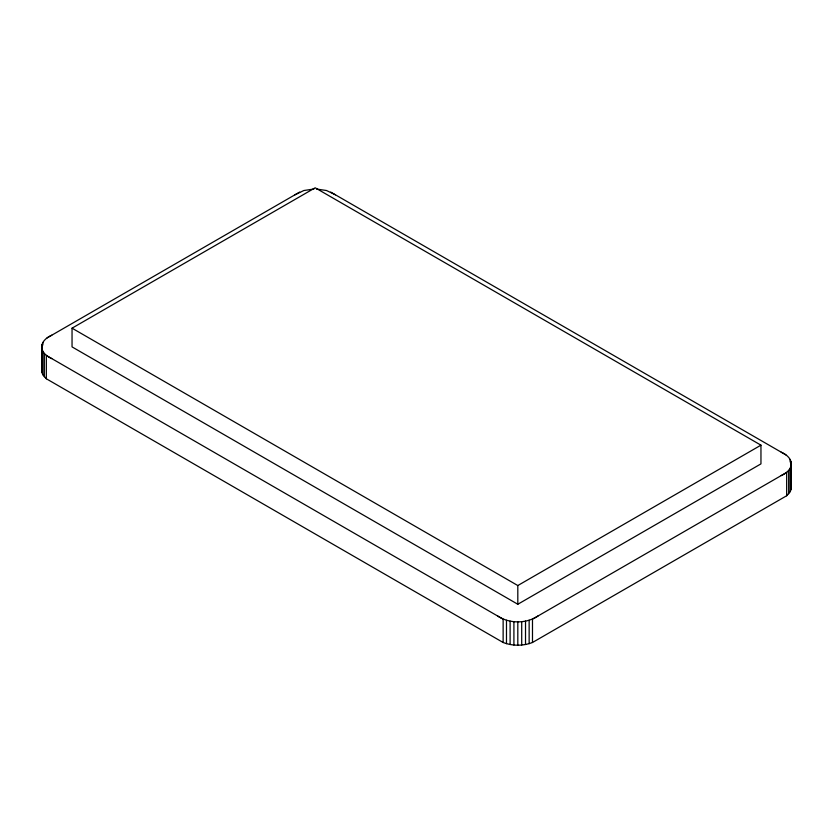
<?xml version="1.0" encoding="UTF-8"?>
<svg xmlns="http://www.w3.org/2000/svg" width="833" height="833" viewBox="0 0 833 833"><rect width="100%" height="100%" fill="white"/><g stroke="black" fill="none" stroke-linecap="round" stroke-linejoin="round"><path stroke-width="1.25" d="M781.219 452.184C786.029 454.287 791.152 458.16 791.35 463.877L791.048 489.523L790.153 491.72L786.664 495.75L532.485 642.493C523.155 646.096 512.462 646.096 503.132 642.493L46.336 378.765L42.847 374.735L41.952 372.538L41.65 346.892C41.848 341.186 46.971 337.303 51.781 335.199M41.65 370.289L41.952 368.04M791.35 463.877C791.152 469.593 786.029 473.467 781.219 475.581M294.924 194.818L303.858 190.518L313.885 189.029M538.076 615.951C526.279 623.844 509.348 623.844 497.551 615.951M47.044 337.938L299.672 192.079M72.044 328.181L315.186 187.8L760.956 445.166L760.956 463.877L517.814 604.258L72.044 346.892L72.044 328.181L517.814 585.537L760.956 445.166M533.328 618.69L785.956 472.842M316.488 189.029L326.515 190.518L335.449 194.818M51.781 358.596C46.971 356.493 41.848 352.609 41.65 346.892M330.711 192.079L785.956 454.912M47.044 355.858L502.289 618.69M791.048 485.025L791.35 487.274M791.048 461.628L791.048 489.523M790.153 459.431L790.153 462.034M790.153 468.323L790.153 491.72M788.674 470.416L788.674 493.813M786.664 472.353L786.664 495.75M532.485 619.096L532.485 642.493M529.142 620.262L529.142 643.659M525.519 621.116L525.519 644.513M521.708 621.626L521.708 645.023M517.814 585.537L517.814 604.258M517.814 621.803L517.814 645.2M513.909 621.626L513.909 645.023M510.108 621.116L510.108 644.513M506.485 620.262L506.485 643.659M503.132 619.096L503.132 642.493M46.336 355.368L46.336 378.765M44.326 353.431L44.326 376.828M42.847 342.446L42.847 345.049M42.847 351.339L42.847 374.735M41.952 344.643L41.952 372.538"/></g></svg>
